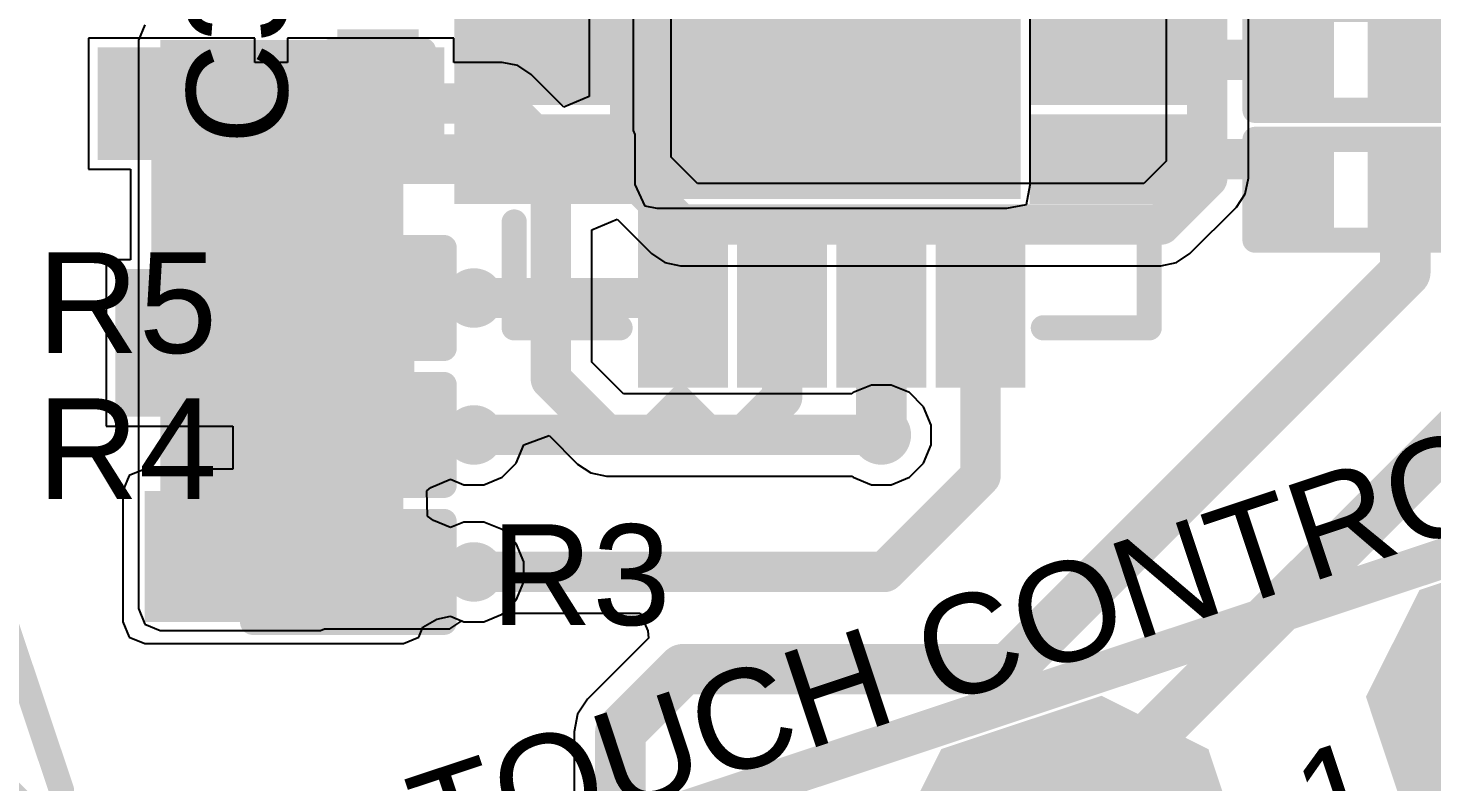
# Model space of a CAD drawing. Header units: millimetres. Extents: x -8 to 96, y -10 to 27.
# Drawn here: x 7.48 to 14.56, y 5.96 to 9.76 of the extents above; entities that cross this region are included whole.
import ezdxf

# ---------------------------------------------------------------- set-up
doc = ezdxf.new("R2010")
doc.units = ezdxf.units.MM
for name, color, linetype in [('BottomLayer', 5, 'Continuous'), ('BottomPaste', 16, 'Continuous'), ('BottomSolder', 6, 'Continuous'), ('TopLayer', 1, 'Continuous'), ('TopOverlay', 2, 'Continuous'), ('TopPaste', 8, 'Continuous'), ('TopSolder', 216, 'Continuous'), ('ViaHoleLayer', 16, 'Continuous')]:
    doc.layers.add(name, color=color, linetype=linetype)
doc.styles.add('Arial', font='', dxfattribs={"height": 0.2})
doc.styles.get('Arial').set_extended_font_data('Arial')

# ---------------------------------------------------------------- blocks, each defined once
blk = doc.blocks.new('4_P___SMD_W____CON__3')
at = {"layer": 'TopLayer'}
for points in [[(2.915, 0.75), (2.165, 0.75), (1.79, 0.375), (1.79, -0.375), (2.165, -0.75), (2.915, -0.75), (3.29, -0.375), (3.29, 0.375)], [(5.455, 0.75), (4.705, 0.75), (4.33, 0.375), (4.33, -0.375), (4.705, -0.75), (5.455, -0.75), (5.83, -0.375), (5.83, 0.375)]]:
    blk.add_hatch(color=1, dxfattribs=at).paths.add_polyline_path(points)
at = {"layer": 'TopPaste'}
for points in [[(2.915, 0.75), (2.165, 0.75), (1.79, 0.375), (1.79, -0.375), (2.165, -0.75), (2.915, -0.75), (3.29, -0.375), (3.29, 0.375)], [(5.455, 0.75), (4.705, 0.75), (4.33, 0.375), (4.33, -0.375), (4.705, -0.75), (5.455, -0.75), (5.83, -0.375), (5.83, 0.375)]]:
    blk.add_hatch(color=8, dxfattribs=at).paths.add_polyline_path(points)
at = {"layer": 'TopSolder'}
for points in [[(2.9658, 0.8516), (2.1142, 0.8516), (1.6884, 0.4258), (1.6884, -0.4258), (2.1142, -0.8516), (2.9658, -0.8516), (3.3916, -0.4258), (3.3916, 0.4258)], [(5.5058, 0.8516), (4.6542, 0.8516), (4.2284, 0.4258), (4.2284, -0.4258), (4.6542, -0.8516), (5.5058, -0.8516), (5.9316, -0.4258), (5.9316, 0.4258)]]:
    blk.add_hatch(color=216, dxfattribs=at).paths.add_polyline_path(points)
at = {"layer": 'TopOverlay', "const_width": 0.2}
blk.add_lwpolyline([(-0.3797, 0.9652), (8.102, 0.9652)], dxfattribs=at)
blk = doc.blocks.new('16_QFN__3_3___8')
at = {"layer": 'TopLayer'}
for points in [[(-0.875, 1.8), (-0.625, 1.8), (-0.625, 1.1), (-0.875, 1.1)], [(-0.375, 1.8), (-0.125, 1.8), (-0.125, 1.1), (-0.375, 1.1)], [(0.125, 1.8), (0.375, 1.8), (0.375, 1.1), (0.125, 1.1)], [(0.625, 1.8), (0.875, 1.8), (0.875, 1.1), (0.625, 1.1)], [(-1.1, 0.875), (-1.1, 0.625), (-1.8, 0.625), (-1.8, 0.875)], [(-0.85, 0.85), (0.85, 0.85), (0.85, -0.85), (-0.85, -0.85)], [(1.8, 0.875), (1.8, 0.625), (1.1, 0.625), (1.1, 0.875)], [(-1.1, 0.375), (-1.1, 0.125), (-1.8, 0.125), (-1.8, 0.375)], [(1.8, 0.375), (1.8, 0.125), (1.1, 0.125), (1.1, 0.375)], [(-1.1, -0.125), (-1.1, -0.375), (-1.8, -0.375), (-1.8, -0.125)], [(1.8, -0.125), (1.8, -0.375), (1.1, -0.375), (1.1, -0.125)], [(-1.1, -0.625), (-1.1, -0.875), (-1.8, -0.875), (-1.8, -0.625)], [(1.8, -0.625), (1.8, -0.875), (1.1, -0.875), (1.1, -0.625)], [(-0.875, -1.1), (-0.625, -1.1), (-0.625, -1.8), (-0.875, -1.8)], [(-0.375, -1.1), (-0.125, -1.1), (-0.125, -1.8), (-0.375, -1.8)], [(0.125, -1.1), (0.375, -1.1), (0.375, -1.8), (0.125, -1.8)], [(0.625, -1.1), (0.875, -1.1), (0.875, -1.8), (0.625, -1.8)]]:
    blk.add_hatch(color=1, dxfattribs=at).paths.add_polyline_path(points)
at = {"layer": 'TopPaste'}
for points in [[(-0.875, 1.8), (-0.625, 1.8), (-0.625, 1.1), (-0.875, 1.1)], [(-0.375, 1.8), (-0.125, 1.8), (-0.125, 1.1), (-0.375, 1.1)], [(0.125, 1.8), (0.375, 1.8), (0.375, 1.1), (0.125, 1.1)], [(0.625, 1.8), (0.875, 1.8), (0.875, 1.1), (0.625, 1.1)], [(-1.1, 0.875), (-1.1, 0.625), (-1.8, 0.625), (-1.8, 0.875)], [(-0.85, 0.85), (0.85, 0.85), (0.85, -0.85), (-0.85, -0.85)], [(1.8, 0.875), (1.8, 0.625), (1.1, 0.625), (1.1, 0.875)], [(-1.1, 0.375), (-1.1, 0.125), (-1.8, 0.125), (-1.8, 0.375)], [(1.8, 0.375), (1.8, 0.125), (1.1, 0.125), (1.1, 0.375)], [(-1.1, -0.125), (-1.1, -0.375), (-1.8, -0.375), (-1.8, -0.125)], [(1.8, -0.125), (1.8, -0.375), (1.1, -0.375), (1.1, -0.125)], [(-1.1, -0.625), (-1.1, -0.875), (-1.8, -0.875), (-1.8, -0.625)], [(1.8, -0.625), (1.8, -0.875), (1.1, -0.875), (1.1, -0.625)], [(-0.875, -1.1), (-0.625, -1.1), (-0.625, -1.8), (-0.875, -1.8)], [(-0.375, -1.1), (-0.125, -1.1), (-0.125, -1.8), (-0.375, -1.8)], [(0.125, -1.1), (0.375, -1.1), (0.375, -1.8), (0.125, -1.8)], [(0.625, -1.1), (0.875, -1.1), (0.875, -1.8), (0.625, -1.8)]]:
    blk.add_hatch(color=8, dxfattribs=at).paths.add_polyline_path(points)
at = {"layer": 'TopSolder'}
for points in [[(-0.9766, 1.9016), (-0.5234, 1.9016), (-0.5234, 0.9984), (-0.9766, 0.9984)], [(-0.4766, 1.9016), (-0.0234, 1.9016), (-0.0234, 0.9984), (-0.4766, 0.9984)], [(0.0234, 1.9016), (0.4766, 1.9016), (0.4766, 0.9984), (0.0234, 0.9984)], [(0.5234, 1.9016), (0.9766, 1.9016), (0.9766, 0.9984), (0.5234, 0.9984)], [(-0.9984, 0.9766), (-0.9984, 0.5234), (-1.9016, 0.5234), (-1.9016, 0.9766)], [(-0.9516, 0.9516), (0.9516, 0.9516), (0.9516, -0.9516), (-0.9516, -0.9516)], [(1.9016, 0.9766), (1.9016, 0.5234), (0.9984, 0.5234), (0.9984, 0.9766)], [(-0.9984, 0.4766), (-0.9984, 0.0234), (-1.9016, 0.0234), (-1.9016, 0.4766)], [(1.9016, 0.4766), (1.9016, 0.0234), (0.9984, 0.0234), (0.9984, 0.4766)], [(-0.9984, -0.0234), (-0.9984, -0.4766), (-1.9016, -0.4766), (-1.9016, -0.0234)], [(1.9016, -0.0234), (1.9016, -0.4766), (0.9984, -0.4766), (0.9984, -0.0234)], [(-0.9984, -0.5234), (-0.9984, -0.9766), (-1.9016, -0.9766), (-1.9016, -0.5234)], [(1.9016, -0.5234), (1.9016, -0.9766), (0.9984, -0.9766), (0.9984, -0.5234)], [(-0.9766, -0.9984), (-0.5234, -0.9984), (-0.5234, -1.9016), (-0.9766, -1.9016)], [(-0.4766, -0.9984), (-0.0234, -0.9984), (-0.0234, -1.9016), (-0.4766, -1.9016)], [(0.0234, -0.9984), (0.4766, -0.9984), (0.4766, -1.9016), (0.0234, -1.9016)], [(0.5234, -0.9984), (0.9766, -0.9984), (0.9766, -1.9016), (0.5234, -1.9016)]]:
    blk.add_hatch(color=216, dxfattribs=at).paths.add_polyline_path(points)
at = {"layer": 'TopOverlay', "const_width": 0.127}
for points in [[(-1.6002, 1.6002), (-1.0668, 1.6002)], [(-1.6002, 1.6002), (-1.6002, 1.0668)], [(1.0668, 1.6002), (1.6002, 1.6002)], [(1.6002, 1.6002), (1.6002, 1.0668)], [(-2.0828, 0.889), (-2.0828, 0.635)], [(-2.0828, 0.889), (-1.9558, 0.762)], [(-1.9558, 0.762), (-2.0828, 0.635)], [(-1.6002, -1.0668), (-1.6002, -1.6002)], [(1.6002, -1.0668), (1.6002, -1.6002)], [(-1.6002, -1.6002), (-1.0668, -1.6002)], [(1.0668, -1.6002), (1.6002, -1.6002)]]:
    blk.add_lwpolyline(points, dxfattribs=at)
at = {"layer": 'TopOverlay', "const_width": 0.0635}
for points in [[(-1.632, 1.6002, 1), (-1.5684, 1.6002, 1)], [(-1.632, 1.6002, 1), (-1.5684, 1.6002, 1)], [(-1.0985, 1.6002, 1), (-1.0351, 1.6002, 1)], [(1.035, 1.6002, 1), (1.0985, 1.6002, 1)], [(1.5684, 1.6002, 1), (1.6319, 1.6002, 1)], [(1.5684, 1.6002, 1), (1.6319, 1.6002, 1)], [(-1.632, 1.0668, 1), (-1.5684, 1.0668, 1)], [(1.5684, 1.0668, 1), (1.6319, 1.0668, 1)], [(-2.1145, 0.889, 1), (-2.0511, 0.889, 1)], [(-2.1145, 0.889, 1), (-2.0511, 0.889, 1)], [(-1.9875, 0.762, 1), (-1.9241, 0.762, 1)], [(-1.9875, 0.762, 1), (-1.9241, 0.762, 1)], [(-2.1145, 0.635, 1), (-2.0511, 0.635, 1)], [(-2.1145, 0.635, 1), (-2.0511, 0.635, 1)], [(-1.632, -1.0668, 1), (-1.5684, -1.0668, 1)], [(1.5684, -1.0668, 1), (1.6319, -1.0668, 1)], [(-1.632, -1.6002, 1), (-1.5684, -1.6002, 1)], [(-1.632, -1.6002, 1), (-1.5684, -1.6002, 1)], [(-1.0985, -1.6002, 1), (-1.0351, -1.6002, 1)], [(1.035, -1.6002, 1), (1.0985, -1.6002, 1)], [(1.5684, -1.6002, 1), (1.6319, -1.6002, 1)], [(1.5684, -1.6002, 1), (1.6319, -1.6002, 1)]]:
    blk.add_lwpolyline(points, format="xyb", close=True, dxfattribs=at)
blk = doc.blocks.new('S______B______0402_B_20')
at = {"layer": 'BottomLayer'}
for points in [[(-0.2413, 0.3175), (-0.2413, -0.3175), (-0.6985, -0.3175), (-0.6985, 0.3175)], [(0.6985, 0.3175), (0.6985, -0.3175), (0.2413, -0.3175), (0.2413, 0.3175)]]:
    blk.add_hatch(color=5, dxfattribs=at).paths.add_polyline_path(points)
at = {"layer": 'BottomPaste'}
for points in [[(-0.2413, 0.3175), (-0.2413, -0.3175), (-0.6985, -0.3175), (-0.6985, 0.3175)], [(0.6985, 0.3175), (0.6985, -0.3175), (0.2413, -0.3175), (0.2413, 0.3175)]]:
    blk.add_hatch(color=16, dxfattribs=at).paths.add_polyline_path(points)
at = {"layer": 'BottomSolder'}
for points in [[(-0.1863, 0.3725), (-0.1863, -0.3725), (-0.7535, -0.3725), (-0.7535, 0.3725)], [(0.7535, 0.3725), (0.7535, -0.3725), (0.1863, -0.3725), (0.1863, 0.3725)]]:
    blk.add_hatch(color=6, dxfattribs=at).paths.add_polyline_path(points)
blk = doc.blocks.new('S______B______0402_B_22')
at = {"layer": 'BottomLayer'}
for points in [[(-0.2413, 0.3175), (-0.2413, -0.3175), (-0.6985, -0.3175), (-0.6985, 0.3175)], [(0.6985, 0.3175), (0.6985, -0.3175), (0.2413, -0.3175), (0.2413, 0.3175)]]:
    blk.add_hatch(color=5, dxfattribs=at).paths.add_polyline_path(points)
at = {"layer": 'BottomPaste'}
for points in [[(-0.2413, 0.3175), (-0.2413, -0.3175), (-0.6985, -0.3175), (-0.6985, 0.3175)], [(0.6985, 0.3175), (0.6985, -0.3175), (0.2413, -0.3175), (0.2413, 0.3175)]]:
    blk.add_hatch(color=16, dxfattribs=at).paths.add_polyline_path(points)
at = {"layer": 'BottomSolder'}
for points in [[(-0.1863, 0.3725), (-0.1863, -0.3725), (-0.7535, -0.3725), (-0.7535, 0.3725)], [(0.7535, 0.3725), (0.7535, -0.3725), (0.1863, -0.3725), (0.1863, 0.3725)]]:
    blk.add_hatch(color=6, dxfattribs=at).paths.add_polyline_path(points)
blk = doc.blocks.new('S______B______0402_B_23')
at = {"layer": 'BottomLayer'}
for points in [[(-0.2413, 0.3175), (-0.2413, -0.3175), (-0.6985, -0.3175), (-0.6985, 0.3175)], [(0.6985, 0.3175), (0.6985, -0.3175), (0.2413, -0.3175), (0.2413, 0.3175)]]:
    blk.add_hatch(color=5, dxfattribs=at).paths.add_polyline_path(points)
at = {"layer": 'BottomPaste'}
for points in [[(-0.2413, 0.3175), (-0.2413, -0.3175), (-0.6985, -0.3175), (-0.6985, 0.3175)], [(0.6985, 0.3175), (0.6985, -0.3175), (0.2413, -0.3175), (0.2413, 0.3175)]]:
    blk.add_hatch(color=16, dxfattribs=at).paths.add_polyline_path(points)
at = {"layer": 'BottomSolder'}
for points in [[(-0.1863, 0.3725), (-0.1863, -0.3725), (-0.7535, -0.3725), (-0.7535, 0.3725)], [(0.7535, 0.3725), (0.7535, -0.3725), (0.1863, -0.3725), (0.1863, 0.3725)]]:
    blk.add_hatch(color=6, dxfattribs=at).paths.add_polyline_path(points)
blk = doc.blocks.new('R___0201_31')
at = {"layer": 'TopLayer'}
for points in [[(-0.41, 0.185), (-0.14, 0.185), (-0.14, -0.185), (-0.41, -0.185)], [(0.14, 0.185), (0.41, 0.185), (0.41, -0.185), (0.14, -0.185)]]:
    blk.add_hatch(color=1, dxfattribs=at).paths.add_polyline_path(points)
at = {"layer": 'TopPaste'}
for points in [[(-0.41, 0.185), (-0.14, 0.185), (-0.14, -0.185), (-0.41, -0.185)], [(0.14, 0.185), (0.41, 0.185), (0.41, -0.185), (0.14, -0.185)]]:
    blk.add_hatch(color=8, dxfattribs=at).paths.add_polyline_path(points)
at = {"layer": 'TopSolder'}
for points in [[(-0.465, 0.24), (-0.085, 0.24), (-0.085, -0.24), (-0.465, -0.24)], [(0.085, 0.24), (0.465, 0.24), (0.465, -0.24), (0.085, -0.24)]]:
    blk.add_hatch(color=216, dxfattribs=at).paths.add_polyline_path(points)
at = {"layer": 'TopOverlay', "const_width": 0.127}
for points in [[(0.4826, 0.254), (-0.4826, 0.254)], [(-0.4826, 0.254), (-0.4826, -0.254)], [(0.4826, 0.254), (0.4826, -0.254)], [(0.4826, -0.254), (-0.4826, -0.254)]]:
    blk.add_lwpolyline(points, dxfattribs=at)
at = {"layer": 'TopOverlay', "const_width": 0.0635}
for points in [[(-0.5143, 0.254, 1), (-0.4508, 0.254, 1)], [(-0.5143, 0.254, 1), (-0.4508, 0.254, 1)], [(0.4508, 0.254, 1), (0.5143, 0.254, 1)], [(0.4508, 0.254, 1), (0.5143, 0.254, 1)], [(-0.5143, -0.254, 1), (-0.4508, -0.254, 1)], [(-0.5143, -0.254, 1), (-0.4508, -0.254, 1)], [(0.4508, -0.254, 1), (0.5143, -0.254, 1)], [(0.4508, -0.254, 1), (0.5143, -0.254, 1)]]:
    blk.add_lwpolyline(points, format="xyb", close=True, dxfattribs=at)
blk = doc.blocks.new('R___0201_32')
at = {"layer": 'TopLayer'}
for points in [[(-0.41, 0.185), (-0.14, 0.185), (-0.14, -0.185), (-0.41, -0.185)], [(0.14, 0.185), (0.41, 0.185), (0.41, -0.185), (0.14, -0.185)]]:
    blk.add_hatch(color=1, dxfattribs=at).paths.add_polyline_path(points)
at = {"layer": 'TopPaste'}
for points in [[(-0.41, 0.185), (-0.14, 0.185), (-0.14, -0.185), (-0.41, -0.185)], [(0.14, 0.185), (0.41, 0.185), (0.41, -0.185), (0.14, -0.185)]]:
    blk.add_hatch(color=8, dxfattribs=at).paths.add_polyline_path(points)
at = {"layer": 'TopSolder'}
for points in [[(-0.465, 0.24), (-0.085, 0.24), (-0.085, -0.24), (-0.465, -0.24)], [(0.085, 0.24), (0.465, 0.24), (0.465, -0.24), (0.085, -0.24)]]:
    blk.add_hatch(color=216, dxfattribs=at).paths.add_polyline_path(points)
at = {"layer": 'TopOverlay', "const_width": 0.127}
for points in [[(0.4826, 0.254), (-0.4826, 0.254)], [(-0.4826, 0.254), (-0.4826, -0.254)], [(0.4826, 0.254), (0.4826, -0.254)], [(0.4826, -0.254), (-0.4826, -0.254)]]:
    blk.add_lwpolyline(points, dxfattribs=at)
at = {"layer": 'TopOverlay', "const_width": 0.0635}
for points in [[(-0.5143, 0.254, 1), (-0.4508, 0.254, 1)], [(-0.5143, 0.254, 1), (-0.4508, 0.254, 1)], [(0.4508, 0.254, 1), (0.5143, 0.254, 1)], [(0.4508, 0.254, 1), (0.5143, 0.254, 1)], [(-0.5143, -0.254, 1), (-0.4508, -0.254, 1)], [(-0.5143, -0.254, 1), (-0.4508, -0.254, 1)], [(0.4508, -0.254, 1), (0.5143, -0.254, 1)], [(0.4508, -0.254, 1), (0.5143, -0.254, 1)]]:
    blk.add_lwpolyline(points, format="xyb", close=True, dxfattribs=at)
blk = doc.blocks.new('R___0201_35')
at = {"layer": 'TopLayer'}
for points in [[(-0.41, 0.185), (-0.14, 0.185), (-0.14, -0.185), (-0.41, -0.185)], [(0.14, 0.185), (0.41, 0.185), (0.41, -0.185), (0.14, -0.185)]]:
    blk.add_hatch(color=1, dxfattribs=at).paths.add_polyline_path(points)
at = {"layer": 'TopPaste'}
for points in [[(-0.41, 0.185), (-0.14, 0.185), (-0.14, -0.185), (-0.41, -0.185)], [(0.14, 0.185), (0.41, 0.185), (0.41, -0.185), (0.14, -0.185)]]:
    blk.add_hatch(color=8, dxfattribs=at).paths.add_polyline_path(points)
at = {"layer": 'TopSolder'}
for points in [[(-0.465, 0.24), (-0.085, 0.24), (-0.085, -0.24), (-0.465, -0.24)], [(0.085, 0.24), (0.465, 0.24), (0.465, -0.24), (0.085, -0.24)]]:
    blk.add_hatch(color=216, dxfattribs=at).paths.add_polyline_path(points)
at = {"layer": 'TopOverlay', "const_width": 0.127}
for points in [[(-0.4826, 0.254), (-0.4826, -0.254)], [(0.4826, 0.254), (-0.4826, 0.254)], [(0.4826, 0.254), (0.4826, -0.254)], [(0.4826, -0.254), (-0.4826, -0.254)]]:
    blk.add_lwpolyline(points, dxfattribs=at)
at = {"layer": 'TopOverlay', "const_width": 0.0635}
for points in [[(-0.5143, 0.254, 1), (-0.4508, 0.254, 1)], [(-0.5143, 0.254, 1), (-0.4508, 0.254, 1)], [(0.4508, 0.254, 1), (0.5143, 0.254, 1)], [(0.4508, 0.254, 1), (0.5143, 0.254, 1)], [(-0.5143, -0.254, 1), (-0.4508, -0.254, 1)], [(-0.5143, -0.254, 1), (-0.4508, -0.254, 1)], [(0.4508, -0.254, 1), (0.5143, -0.254, 1)], [(0.4508, -0.254, 1), (0.5143, -0.254, 1)]]:
    blk.add_lwpolyline(points, format="xyb", close=True, dxfattribs=at)
blk = doc.blocks.new('R___0201_36')
at = {"layer": 'TopLayer'}
for points in [[(-0.41, 0.185), (-0.14, 0.185), (-0.14, -0.185), (-0.41, -0.185)], [(0.14, 0.185), (0.41, 0.185), (0.41, -0.185), (0.14, -0.185)]]:
    blk.add_hatch(color=1, dxfattribs=at).paths.add_polyline_path(points)
at = {"layer": 'TopPaste'}
for points in [[(-0.41, 0.185), (-0.14, 0.185), (-0.14, -0.185), (-0.41, -0.185)], [(0.14, 0.185), (0.41, 0.185), (0.41, -0.185), (0.14, -0.185)]]:
    blk.add_hatch(color=8, dxfattribs=at).paths.add_polyline_path(points)
at = {"layer": 'TopSolder'}
for points in [[(-0.465, 0.24), (-0.085, 0.24), (-0.085, -0.24), (-0.465, -0.24)], [(0.085, 0.24), (0.465, 0.24), (0.465, -0.24), (0.085, -0.24)]]:
    blk.add_hatch(color=216, dxfattribs=at).paths.add_polyline_path(points)
at = {"layer": 'TopOverlay', "const_width": 0.127}
for points in [[(-0.4826, 0.254), (-0.4826, -0.254)], [(0.4826, 0.254), (-0.4826, 0.254)], [(0.4826, 0.254), (0.4826, -0.254)], [(0.4826, -0.254), (-0.4826, -0.254)]]:
    blk.add_lwpolyline(points, dxfattribs=at)
at = {"layer": 'TopOverlay', "const_width": 0.0635}
for points in [[(-0.5143, 0.254, 1), (-0.4508, 0.254, 1)], [(-0.5143, 0.254, 1), (-0.4508, 0.254, 1)], [(0.4508, 0.254, 1), (0.5143, 0.254, 1)], [(0.4508, 0.254, 1), (0.5143, 0.254, 1)], [(-0.5143, -0.254, 1), (-0.4508, -0.254, 1)], [(-0.5143, -0.254, 1), (-0.4508, -0.254, 1)], [(0.4508, -0.254, 1), (0.5143, -0.254, 1)], [(0.4508, -0.254, 1), (0.5143, -0.254, 1)]]:
    blk.add_lwpolyline(points, format="xyb", close=True, dxfattribs=at)
blk = doc.blocks.new('R___0201_37')
at = {"layer": 'TopLayer'}
for points in [[(-0.41, 0.185), (-0.14, 0.185), (-0.14, -0.185), (-0.41, -0.185)], [(0.14, 0.185), (0.41, 0.185), (0.41, -0.185), (0.14, -0.185)]]:
    blk.add_hatch(color=1, dxfattribs=at).paths.add_polyline_path(points)
at = {"layer": 'TopPaste'}
for points in [[(-0.41, 0.185), (-0.14, 0.185), (-0.14, -0.185), (-0.41, -0.185)], [(0.14, 0.185), (0.41, 0.185), (0.41, -0.185), (0.14, -0.185)]]:
    blk.add_hatch(color=8, dxfattribs=at).paths.add_polyline_path(points)
at = {"layer": 'TopSolder'}
for points in [[(-0.465, 0.24), (-0.085, 0.24), (-0.085, -0.24), (-0.465, -0.24)], [(0.085, 0.24), (0.465, 0.24), (0.465, -0.24), (0.085, -0.24)]]:
    blk.add_hatch(color=216, dxfattribs=at).paths.add_polyline_path(points)
at = {"layer": 'TopOverlay', "const_width": 0.127}
for points in [[(-0.4826, 0.254), (-0.4826, -0.254)], [(0.4826, 0.254), (-0.4826, 0.254)], [(0.4826, 0.254), (0.4826, -0.254)], [(0.4826, -0.254), (-0.4826, -0.254)]]:
    blk.add_lwpolyline(points, dxfattribs=at)
at = {"layer": 'TopOverlay', "const_width": 0.0635}
for points in [[(-0.5143, 0.254, 1), (-0.4508, 0.254, 1)], [(-0.5143, 0.254, 1), (-0.4508, 0.254, 1)], [(0.4508, 0.254, 1), (0.5143, 0.254, 1)], [(0.4508, 0.254, 1), (0.5143, 0.254, 1)], [(-0.5143, -0.254, 1), (-0.4508, -0.254, 1)], [(-0.5143, -0.254, 1), (-0.4508, -0.254, 1)], [(0.4508, -0.254, 1), (0.5143, -0.254, 1)], [(0.4508, -0.254, 1), (0.5143, -0.254, 1)]]:
    blk.add_lwpolyline(points, format="xyb", close=True, dxfattribs=at)
blk = doc.blocks.new('10118194_0001LF__47')
at = {"layer": 'TopOverlay', "const_width": 0.127}
blk.add_lwpolyline([(3.5052, 0), (3.5052, -1.5494)], dxfattribs=at)
at = {"layer": 'TopOverlay', "const_width": 0.0635}
blk.add_lwpolyline([(3.4735, -1.5494, 1), (3.537, -1.5494, 1)], format="xyb", close=True, dxfattribs=at)
blk = doc.blocks.new('CAP_0201_55')
at = {"layer": 'TopLayer'}
for points in [[(-0.45, 0.15), (-0.15, 0.15), (-0.15, -0.15), (-0.45, -0.15)], [(0.15, 0.15), (0.45, 0.15), (0.45, -0.15), (0.15, -0.15)]]:
    blk.add_hatch(color=1, dxfattribs=at).paths.add_polyline_path(points)
at = {"layer": 'TopPaste'}
for points in [[(-0.45, 0.15), (-0.15, 0.15), (-0.15, -0.15), (-0.45, -0.15)], [(0.15, 0.15), (0.45, 0.15), (0.45, -0.15), (0.15, -0.15)]]:
    blk.add_hatch(color=8, dxfattribs=at).paths.add_polyline_path(points)
at = {"layer": 'TopSolder'}
for points in [[(-0.505, 0.205), (-0.095, 0.205), (-0.095, -0.205), (-0.505, -0.205)], [(0.095, 0.205), (0.505, 0.205), (0.505, -0.205), (0.095, -0.205)]]:
    blk.add_hatch(color=216, dxfattribs=at).paths.add_polyline_path(points)
at = {"layer": 'TopOverlay', "const_width": 0.127}
for points in [[(-0.5334, 0.2286), (-0.2032, 0.2286)], [(-0.5334, 0.2286), (-0.5334, -0.2286)], [(0.2032, 0.2286), (0.5334, 0.2286)], [(0.5334, 0.2286), (0.5334, -0.2286)], [(-0.5334, -0.2286), (-0.2032, -0.2286)], [(0.2032, -0.2286), (0.5334, -0.2286)]]:
    blk.add_lwpolyline(points, dxfattribs=at)
at = {"layer": 'TopOverlay', "const_width": 0.0635}
for points in [[(-0.5651, 0.2286, 1), (-0.5016, 0.2286, 1)], [(-0.5651, 0.2286, 1), (-0.5016, 0.2286, 1)], [(-0.2349, 0.2286, 1), (-0.1714, 0.2286, 1)], [(0.1714, 0.2286, 1), (0.2349, 0.2286, 1)], [(0.5016, 0.2286, 1), (0.5651, 0.2286, 1)], [(0.5016, 0.2286, 1), (0.5651, 0.2286, 1)], [(-0.5651, -0.2286, 1), (-0.5016, -0.2286, 1)], [(-0.5651, -0.2286, 1), (-0.5016, -0.2286, 1)], [(-0.2349, -0.2286, 1), (-0.1714, -0.2286, 1)], [(0.1714, -0.2286, 1), (0.2349, -0.2286, 1)], [(0.5016, -0.2286, 1), (0.5651, -0.2286, 1)], [(0.5016, -0.2286, 1), (0.5651, -0.2286, 1)]]:
    blk.add_lwpolyline(points, format="xyb", close=True, dxfattribs=at)

msp = doc.modelspace()

# ---------------------------------------------------------------- hatches: boundary and pattern name
at = {"layer": 'BottomLayer'}
h = msp.add_hatch(color=5, dxfattribs=at)
edge = h.paths.add_edge_path()
edge.add_arc((10.9066, 9.8522), 0.15, 0, 360)
h = msp.add_hatch(color=5, dxfattribs=at)
edge = h.paths.add_edge_path()
edge.add_arc((11.5316, 9.8522), 0.15, 0, 360)
h = msp.add_hatch(color=5, dxfattribs=at)
edge = h.paths.add_edge_path()
edge.add_arc((12.1566, 9.8522), 0.15, 0, 360)
h = msp.add_hatch(color=5, dxfattribs=at)
edge = h.paths.add_edge_path()
edge.add_arc((10.9066, 9.2272), 0.15, 0, 360)
h = msp.add_hatch(color=5, dxfattribs=at)
edge = h.paths.add_edge_path()
edge.add_arc((11.5316, 9.2272), 0.15, 0, 360)
h = msp.add_hatch(color=5, dxfattribs=at)
edge = h.paths.add_edge_path()
edge.add_arc((12.1566, 9.2272), 0.15, 0, 360)
for points in [[(8.6238, 6.7698), (9.3726, 6.7698), (9.3726, 9.0056), (8.6238, 9.0056)], [(8.0691, 6.7698), (9.3726, 6.7698), (9.3726, 7.4296), (8.0691, 7.4296)]]:
    msp.add_hatch(color=5, dxfattribs=at).paths.add_polyline_path(points)
h = msp.add_hatch(color=5, dxfattribs=at)
edge = h.paths.add_edge_path()
edge.add_arc((8.785, 8.8362), 0.15, 0, 360)
h = msp.add_hatch(color=5, dxfattribs=at)
edge = h.paths.add_edge_path()
edge.add_arc((9.7282, 8.4022), 0.15, 0, 360)
h = msp.add_hatch(color=5, dxfattribs=at)
edge = h.paths.add_edge_path()
edge.add_arc((9.7282, 7.7118), 0.15, 0, 360)
h = msp.add_hatch(color=5, dxfattribs=at)
edge = h.paths.add_edge_path()
edge.add_arc((11.7816, 7.7118), 0.15, 0, 360)
h = msp.add_hatch(color=5, dxfattribs=at)
edge = h.paths.add_edge_path()
edge.add_arc((8.3616, 7.0214), 0.15, 0, 360)
h = msp.add_hatch(color=5, dxfattribs=at)
edge = h.paths.add_edge_path()
edge.add_arc((9.7282, 7.0214), 0.15, 0, 360)
at = {"layer": 'TopLayer'}
h = msp.add_hatch(color=1, dxfattribs=at)
edge = h.paths.add_edge_path()
edge.add_arc((10.9066, 9.8522), 0.15, 0, 360)
h = msp.add_hatch(color=1, dxfattribs=at)
edge = h.paths.add_edge_path()
edge.add_arc((11.5316, 9.8522), 0.15, 0, 360)
h = msp.add_hatch(color=1, dxfattribs=at)
edge = h.paths.add_edge_path()
edge.add_arc((12.1566, 9.8522), 0.15, 0, 360)
for points in [[(8.1475, 6.8364), (8.9556, 6.8364), (8.9556, 9.7022), (8.1475, 9.7022)], [(8.6106, 8.9772), (9.3956, 8.9772), (9.3956, 9.7022), (8.6106, 9.7022)], [(8.6856, 8.9772), (10.4316, 8.9772), (10.4316, 9.2272), (8.6856, 9.2272)], [(8.156, 6.8364), (8.9556, 6.8364), (8.9556, 7.2419), (8.156, 7.2419)]]:
    msp.add_hatch(color=1, dxfattribs=at).paths.add_polyline_path(points)
h = msp.add_hatch(color=1, dxfattribs=at)
edge = h.paths.add_edge_path()
edge.add_arc((10.9066, 9.2272), 0.15, 0, 360)
h = msp.add_hatch(color=1, dxfattribs=at)
edge = h.paths.add_edge_path()
edge.add_arc((11.5316, 9.2272), 0.15, 0, 360)
h = msp.add_hatch(color=1, dxfattribs=at)
edge = h.paths.add_edge_path()
edge.add_arc((12.1566, 9.2272), 0.15, 0, 360)
h = msp.add_hatch(color=1, dxfattribs=at)
edge = h.paths.add_edge_path()
edge.add_arc((8.785, 8.8362), 0.15, 0, 360)
h = msp.add_hatch(color=1, dxfattribs=at)
edge = h.paths.add_edge_path()
edge.add_arc((9.7282, 8.4022), 0.15, 0, 360)
h = msp.add_hatch(color=1, dxfattribs=at)
edge = h.paths.add_edge_path()
edge.add_arc((9.7282, 7.7118), 0.15, 0, 360)
h = msp.add_hatch(color=1, dxfattribs=at)
edge = h.paths.add_edge_path()
edge.add_arc((11.7816, 7.7118), 0.15, 0, 360)
h = msp.add_hatch(color=1, dxfattribs=at)
edge = h.paths.add_edge_path()
edge.add_arc((8.3616, 7.0214), 0.15, 0, 360)
h = msp.add_hatch(color=1, dxfattribs=at)
edge = h.paths.add_edge_path()
edge.add_arc((9.7282, 7.0214), 0.15, 0, 360)
at = {"layer": 'ViaHoleLayer'}
h = msp.add_hatch(color=16, dxfattribs=at)
edge = h.paths.add_edge_path()
edge.add_arc((10.9066, 9.2272), 0.075, 0, 360)
h = msp.add_hatch(color=16, dxfattribs=at)
edge = h.paths.add_edge_path()
edge.add_arc((11.5316, 9.2272), 0.075, 0, 360)
h = msp.add_hatch(color=16, dxfattribs=at)
edge = h.paths.add_edge_path()
edge.add_arc((12.1566, 9.2272), 0.075, 0, 360)
h = msp.add_hatch(color=16, dxfattribs=at)
edge = h.paths.add_edge_path()
edge.add_arc((8.785, 8.8362), 0.075, 0, 360)
h = msp.add_hatch(color=16, dxfattribs=at)
edge = h.paths.add_edge_path()
edge.add_arc((9.7282, 8.4022), 0.075, 0, 360)
h = msp.add_hatch(color=16, dxfattribs=at)
edge = h.paths.add_edge_path()
edge.add_arc((9.7282, 7.7118), 0.075, 0, 360)
h = msp.add_hatch(color=16, dxfattribs=at)
edge = h.paths.add_edge_path()
edge.add_arc((11.7816, 7.7118), 0.075, 0, 360)
h = msp.add_hatch(color=16, dxfattribs=at)
edge = h.paths.add_edge_path()
edge.add_arc((8.3616, 7.0214), 0.075, 0, 360)
h = msp.add_hatch(color=16, dxfattribs=at)
edge = h.paths.add_edge_path()
edge.add_arc((9.7282, 7.0214), 0.075, 0, 360)

# ---------------------------------------------------------------- linework, layer by layer
at = {"layer": 'BottomLayer'}
for p, q in [((13.2174, 10.8986), (13.2174, 9.0922)), ((10.3084, 10.8223), (10.3084, 9.4176)), ((10.7228, 9.1128), (10.7228, 10.8223)), ((13.6318, 9.0064), (13.6318, 10.8128)), ((8.6233, 9.7125), (7.7851, 9.7125)), ((7.7851, 9.7125), (7.7851, 9.0521)), ((8.6233, 9.5895), (8.6233, 9.7125)), ((9.6266, 9.7125), (8.7884, 9.7125)), ((8.7884, 9.7125), (8.7884, 9.5895)), ((9.6266, 9.5895), (9.6266, 9.7125)), ((8.7884, 9.5895), (8.6233, 9.5895)), ((9.8711, 9.5895), (9.6266, 9.5895)), ((9.9504, 9.5737), (9.8711, 9.5895)), ((9.8711, 9.5895), (9.8711, 9.5895)), ((10.0176, 9.5288), (9.9504, 9.5737)), ((10.1814, 9.365), (10.0176, 9.5288)), ((10.3084, 9.4176), (10.1814, 9.365)), ((10.856, 8.9795), (10.7228, 9.1128)), ((13.2174, 9.0922), (13.1048, 8.9795)), ((7.7851, 9.0521), (7.997, 9.0521)), ((7.997, 9.0521), (7.997, 8.5949)), ((13.616, 8.9271), (13.6318, 9.0064)), ((13.1048, 8.9795), (10.856, 8.9795)), ((13.5711, 8.8599), (13.616, 8.9271)), ((13.3371, 8.6258), (13.5711, 8.8599)), ((13.5711, 8.8599), (13.5711, 8.8599)), ((10.3234, 8.7466), (10.4504, 8.7992)), ((10.4504, 8.7992), (10.6237, 8.6259)), ((10.3234, 8.0785), (10.3234, 8.7466)), ((7.997, 8.5949), (7.874, 8.5949)), ((7.874, 8.5949), (7.874, 7.7567)), ((10.6237, 8.6259), (10.6237, 8.6258)), ((10.6237, 8.6258), (10.6909, 8.5809)), ((10.6909, 8.5809), (10.7702, 8.5652)), ((10.7702, 8.5652), (10.7702, 8.5652)), ((10.7702, 8.5652), (13.1906, 8.5652)), ((13.1906, 8.5652), (13.2699, 8.5809)), ((13.1906, 8.5652), (13.1906, 8.5652)), ((13.2699, 8.5809), (13.3371, 8.6258)), ((10.4828, 7.919), (10.3234, 8.0785)), ((11.6391, 7.9251), (11.633, 7.919)), ((11.7316, 7.9634), (11.6391, 7.9251)), ((11.8317, 7.9634), (11.7316, 7.9634)), ((11.9241, 7.9251), (11.8317, 7.9634)), ((11.9949, 7.8543), (11.9241, 7.9251)), ((11.633, 7.919), (10.4828, 7.919)), ((12.0332, 7.7619), (11.9949, 7.8543)), ((7.874, 7.7567), (8.5138, 7.7567)), ((8.5138, 7.7567), (8.5138, 7.5396)), ((12.0332, 7.6618), (12.0332, 7.7619)), ((9.9415, 7.5693), (9.9798, 7.6618)), ((9.9798, 7.6618), (10.1068, 7.709)), ((10.1068, 7.709), (10.2505, 7.5653)), ((11.9949, 7.5693), (12.0332, 7.6618)), ((7.9914, 7.5074), (7.9591, 7.4296)), ((8.0691, 7.5396), (7.9914, 7.5074)), ((8.5138, 7.5396), (8.0691, 7.5396)), ((9.8707, 7.4985), (9.9415, 7.5693)), ((10.2505, 7.5653), (10.2505, 7.5653)), ((10.2505, 7.5653), (10.3177, 7.5204)), ((10.3177, 7.5204), (10.397, 7.5046)), ((10.397, 7.5046), (10.397, 7.5046)), ((10.397, 7.5046), (11.633, 7.5046)), ((11.633, 7.5046), (11.6391, 7.4985)), ((11.9241, 7.4985), (11.9949, 7.5693)), ((7.9591, 7.4296), (7.9591, 6.7698)), ((9.4915, 7.4299), (9.5116, 7.4478)), ((9.4949, 7.3021), (9.4915, 7.4299)), ((9.5116, 7.4478), (9.6096, 7.4886)), ((9.6096, 7.4886), (9.6782, 7.4602)), ((9.6782, 7.4602), (9.7783, 7.4602)), ((9.7783, 7.4602), (9.8707, 7.4985)), ((11.6391, 7.4985), (11.7316, 7.4602)), ((11.7316, 7.4602), (11.8317, 7.4602)), ((11.8317, 7.4602), (11.9241, 7.4985)), ((9.5246, 7.28), (9.4949, 7.3021)), ((9.6096, 7.2446), (9.5246, 7.28)), ((9.6782, 7.273), (9.6096, 7.2446)), ((9.7783, 7.273), (9.6782, 7.273)), ((9.8707, 7.2347), (9.7783, 7.273)), ((9.9415, 7.1639), (9.8707, 7.2347)), ((9.9798, 7.0715), (9.9415, 7.1639)), ((9.9798, 6.9714), (9.9798, 7.0715)), ((9.9415, 6.8789), (9.9798, 6.9714)), ((9.8707, 6.8081), (9.9415, 6.8789)), ((9.5419, 6.7831), (9.6096, 6.7982)), ((9.6096, 6.7982), (9.6782, 6.7698)), ((9.7783, 6.7698), (9.8707, 6.8081)), ((7.9591, 6.7698), (7.9914, 6.6921)), ((9.4504, 6.6921), (9.4714, 6.7428)), ((9.4714, 6.7428), (9.5419, 6.7831)), ((9.6782, 6.7698), (9.7783, 6.7698)), ((7.9914, 6.6921), (8.0691, 6.6598)), ((8.0691, 6.6598), (9.3726, 6.6598)), ((9.3726, 6.6598), (9.4504, 6.6921))]:
    msp.add_line(p, q, dxfattribs=at)
for points, const_width in [([(10.5156, 9.027), (10.5156, 11.1525)], 0.2032), ([(13.4246, 9.0064), (13.4246, 10.8986)], 0.2032), ([(8.2042, 9.3823), (9.2075, 9.3823)], 0.2032), ([(8.2042, 8.1758), (8.2042, 9.3823)], 0.2032), ([(9.2075, 9.3823), (9.8711, 9.3823)], 0.2032), ([(9.8711, 9.3823), (10.1162, 9.1372)], 0.2032), ([(10.1162, 7.9926), (10.1162, 9.1372)], 0.2032), ([(10.5156, 9.027), (10.7702, 8.7723)], 0.2032), ([(13.1906, 8.7723), (13.4246, 9.0064)], 0.2032), ([(10.7702, 8.7723), (13.1906, 8.7723)], 0.2032), ([(10.1162, 7.9926), (10.397, 7.7118)], 0.2032), ([(10.397, 7.7118), (11.7816, 7.7118)], 0.2032), ([(6.2046, 7.0107), (8.0096, 5.2057)], 0.254)]:
    msp.add_lwpolyline(points, dxfattribs=dict(at, const_width=const_width))
at = {"layer": 'BottomLayer', "const_width": 0.1016}
for points in [[(8.1534, 9.3823, 1), (8.255, 9.3823, 1)], [(8.1534, 9.3823, 1), (8.255, 9.3823, 1)], [(9.1567, 9.3823, 1), (9.2583, 9.3823, 1)], [(9.1567, 9.3823, 1), (9.2583, 9.3823, 1)], [(9.8203, 9.3823, 1), (9.9219, 9.3823, 1)], [(9.8203, 9.3823, 1), (9.9219, 9.3823, 1)], [(10.0654, 9.1372, 1), (10.167, 9.1372, 1)], [(10.0654, 9.1372, 1), (10.167, 9.1372, 1)], [(10.4648, 9.027, 1), (10.5664, 9.027, 1)], [(10.4648, 9.027, 1), (10.5664, 9.027, 1)], [(13.3738, 9.0064, 1), (13.4754, 9.0064, 1)], [(13.3738, 9.0064, 1), (13.4754, 9.0064, 1)], [(10.7194, 8.7723, 1), (10.821, 8.7723, 1)], [(10.7194, 8.7723, 1), (10.821, 8.7723, 1)], [(13.1398, 8.7723, 1), (13.2414, 8.7723, 1)], [(13.1398, 8.7723, 1), (13.2414, 8.7723, 1)], [(8.1534, 8.1758, 1), (8.255, 8.1758, 1)], [(10.0654, 7.9926, 1), (10.167, 7.9926, 1)], [(10.0654, 7.9926, 1), (10.167, 7.9926, 1)], [(10.3462, 7.7118, 1), (10.4478, 7.7118, 1)], [(10.3462, 7.7118, 1), (10.4478, 7.7118, 1)], [(11.7308, 7.7118, 1), (11.8324, 7.7118, 1)]]:
    msp.add_lwpolyline(points, format="xyb", close=True, dxfattribs=at)
at = {"layer": 'TopLayer'}
for p, q in [((12.53, 9.8756), (12.53, 9.7486)), ((8.0698, 9.78), (8.0376, 9.7022)), ((10.5332, 9.4558), (10.5332, 9.8288)), ((8.0376, 9.7022), (8.0376, 6.8364)), ((12.53, 9.7486), (12.53, 9.3756)), ((10.5332, 9.3288), (10.5332, 9.4558)), ((12.53, 9.3756), (12.53, 9.2486)), ((10.5332, 9.2474), (10.5332, 9.3288)), ((10.5416, 9.2272), (10.5332, 9.2474)), ((10.5416, 8.9772), (10.5416, 9.2272)), ((12.53, 9.2486), (12.53, 8.9718)), ((10.5406, 8.9749), (10.5416, 8.9772)), ((10.5909, 8.865), (10.5406, 8.9749)), ((12.53, 8.9718), (12.5116, 8.8722)), ((10.6512, 8.8538), (10.5909, 8.865)), ((10.928, 8.8538), (10.6512, 8.8538)), ((11.055, 8.8538), (10.928, 8.8538)), ((11.428, 8.8538), (11.055, 8.8538)), ((11.555, 8.8538), (11.428, 8.8538)), ((11.928, 8.8538), (11.555, 8.8538)), ((12.055, 8.8538), (11.928, 8.8538)), ((12.412, 8.8538), (12.055, 8.8538)), ((12.5116, 8.8722), (12.412, 8.8538)), ((8.0376, 6.8364), (8.0698, 6.7587)), ((9.7783, 6.7698), (9.8707, 6.8081)), ((9.8707, 6.8081), (9.8768, 6.8142)), ((9.8768, 6.8142), (10.5656, 6.8142)), ((10.5656, 6.8142), (10.6048, 6.7245)), ((8.0698, 6.7587), (8.1475, 6.7264)), ((8.1475, 6.7264), (8.9556, 6.7264)), ((8.9556, 6.7264), (8.9758, 6.7348)), ((8.9758, 6.7348), (9.134, 6.7348)), ((9.134, 6.7348), (9.1842, 6.7348)), ((9.1842, 6.7348), (9.6072, 6.7348)), ((9.6072, 6.7348), (9.6667, 6.7746)), ((9.6072, 6.7348), (9.6072, 6.7348)), ((9.6667, 6.7746), (9.6782, 6.7698)), ((9.6782, 6.7698), (9.7783, 6.7698)), ((10.6048, 6.7245), (10.6085, 6.6872)), ((10.6085, 6.6872), (10.3013, 6.3801)), ((10.3013, 6.3801), (10.2508, 6.3045)), ((10.2508, 6.3045), (10.2331, 6.2153)), ((10.2331, 6.2153), (10.2331, 5.5128))]:
    msp.add_line(p, q, dxfattribs=at)
for points, const_width in [([(12.9816, 9.6022), (13.8728, 9.6022)], 0.2032), ([(14.4228, 9.6022), (14.7825, 9.6022)], 0.254), ([(12.9816, 9.1022), (13.7684, 9.1022)], 0.2032), ([(13.7684, 9.1022), (13.8728, 8.9978)], 0.2032), ([(13.8728, 8.9478), (13.8728, 8.9978)], 0.2032), ([(14.4228, 8.5323), (14.4228, 8.9478)], 0.254), ([(12.4217, 6.5312), (14.4228, 8.5323)], 0.254), ([(9.3706, 8.4022), (10.7816, 8.4022)], 0.2032), ([(11.2816, 7.9004), (11.2816, 8.4022)], 0.2032), ([(11.7816, 7.7118), (11.7816, 8.4022)], 0.254), ([(12.2816, 7.5049), (12.2816, 8.4022)], 0.2032), ([(12.7565, 5.8069), (14.9862, 8.0366)], 0.254), ([(11.093, 7.7118), (11.2816, 7.9004)], 0.2032), ([(9.3706, 7.7118), (11.093, 7.7118)], 0.2032), ([(11.7981, 7.0214), (12.2816, 7.5049)], 0.2032), ([(6.3231, 7.1117), (7.8906, 5.1845)], 0.254), ([(9.3706, 7.0214), (11.7981, 7.0214)], 0.2032), ([(10.4661, 6.2153), (10.7821, 6.5312)], 0.254), ([(10.7821, 6.5312), (12.4217, 6.5312)], 0.254), ([(10.4661, 4.7727), (10.4661, 6.2153)], 0.254)]:
    msp.add_lwpolyline(points, dxfattribs=dict(at, const_width=const_width))
for points, const_width in [([(12.9308, 9.6022, 1), (13.0324, 9.6022, 1)], 0.1016), ([(13.822, 9.6022, 1), (13.9236, 9.6022, 1)], 0.1016), ([(14.3593, 9.6022, 1), (14.4863, 9.6022, 1)], 0.127), ([(12.9308, 9.1022, 1), (13.0324, 9.1022, 1)], 0.1016), ([(13.7176, 9.1022, 1), (13.8192, 9.1022, 1)], 0.1016), ([(13.7176, 9.1022, 1), (13.8192, 9.1022, 1)], 0.1016), ([(13.822, 8.9978, 1), (13.9236, 8.9978, 1)], 0.1016), ([(13.822, 8.9978, 1), (13.9236, 8.9978, 1)], 0.1016), ([(14.3593, 8.9478, 1), (14.4863, 8.9478, 1)], 0.127), ([(13.822, 8.9478, 1), (13.9236, 8.9478, 1)], 0.1016), ([(14.3593, 8.5323, 1), (14.4863, 8.5323, 1)], 0.127), ([(14.3593, 8.5323, 1), (14.4863, 8.5323, 1)], 0.127), ([(9.3198, 8.4022, 1), (9.4214, 8.4022, 1)], 0.1016), ([(10.7308, 8.4022, 1), (10.8324, 8.4022, 1)], 0.1016), ([(11.2308, 8.4022, 1), (11.3324, 8.4022, 1)], 0.1016), ([(11.7181, 8.4022, 1), (11.8451, 8.4022, 1)], 0.127), ([(12.2308, 8.4022, 1), (12.3324, 8.4022, 1)], 0.1016), ([(11.2308, 7.9004, 1), (11.3324, 7.9004, 1)], 0.1016), ([(11.2308, 7.9004, 1), (11.3324, 7.9004, 1)], 0.1016), ([(9.3198, 7.7118, 1), (9.4214, 7.7118, 1)], 0.1016), ([(11.0422, 7.7118, 1), (11.1438, 7.7118, 1)], 0.1016), ([(11.0422, 7.7118, 1), (11.1438, 7.7118, 1)], 0.1016), ([(11.7181, 7.7118, 1), (11.8451, 7.7118, 1)], 0.127), ([(12.2308, 7.5049, 1), (12.3324, 7.5049, 1)], 0.1016), ([(12.2308, 7.5049, 1), (12.3324, 7.5049, 1)], 0.1016), ([(9.3198, 7.0214, 1), (9.4214, 7.0214, 1)], 0.1016), ([(11.7473, 7.0214, 1), (11.8489, 7.0214, 1)], 0.1016), ([(11.7473, 7.0214, 1), (11.8489, 7.0214, 1)], 0.1016), ([(10.7186, 6.5312, 1), (10.8456, 6.5312, 1)], 0.127), ([(10.7186, 6.5312, 1), (10.8456, 6.5312, 1)], 0.127), ([(12.3582, 6.5312, 1), (12.4852, 6.5312, 1)], 0.127), ([(12.3582, 6.5312, 1), (12.4852, 6.5312, 1)], 0.127), ([(10.4026, 6.2153, 1), (10.5296, 6.2153, 1)], 0.127), ([(10.4026, 6.2153, 1), (10.5296, 6.2153, 1)], 0.127)]:
    msp.add_lwpolyline(points, format="xyb", close=True, dxfattribs=dict(at, const_width=const_width))

# ---------------------------------------------------------------- block references
for name, p, rotation in [('16_QFN__3_3___8', (11.5316, 9.8522), 90), ('S______B______0402_B_20', (8.2042, 9.8522), 270), ('S______B______0402_B_22', (9.2075, 9.8522), 270), ('CAP_0201_55', (9.2456, 9.8522), 90), ('R___0201_32', (14.1478, 9.6022), 180), ('R___0201_31', (14.1478, 8.9478), 180), ('R___0201_35', (9.0956, 8.4022), 180), ('S______B______0402_B_23', (8.6741, 8.1758), 180), ('4_P___SMD_W____CON__3', (10.3464, 4.653), 18.39999999999998), ('10118194_0001LF__47', (3.8338, 6.2788), 18.5), ('R___0201_36', (9.0956, 7.7118), 180), ('R___0201_37', (9.0956, 7.0214), 180)]:
    msp.add_blockref(name, p, dxfattribs=dict(rotation=rotation))

# ---------------------------------------------------------------- texts
at = {"layer": 'TopOverlay', "style": 'Arial'}
for s, height, rotation, p in [('C32', 0.508, 90, (8.7883, 9.1751)), ('TOUCH CONTROL', 0.499999, 18.4, (9.5209, 5.4956)), ('1', 0.5, 18.4, (13.977, 5.5988))]:
    msp.add_text(s, height=height, rotation=rotation, dxfattribs=at).set_placement(p)
for s, p in [('R5', (7.527, 8.1251)), ('R4', (7.527, 7.3885)), ('R3', (9.813, 6.7535))]:
    msp.add_text(s, height=0.508, dxfattribs=at).set_placement(p)

doc.saveas('drawing.dxf')
